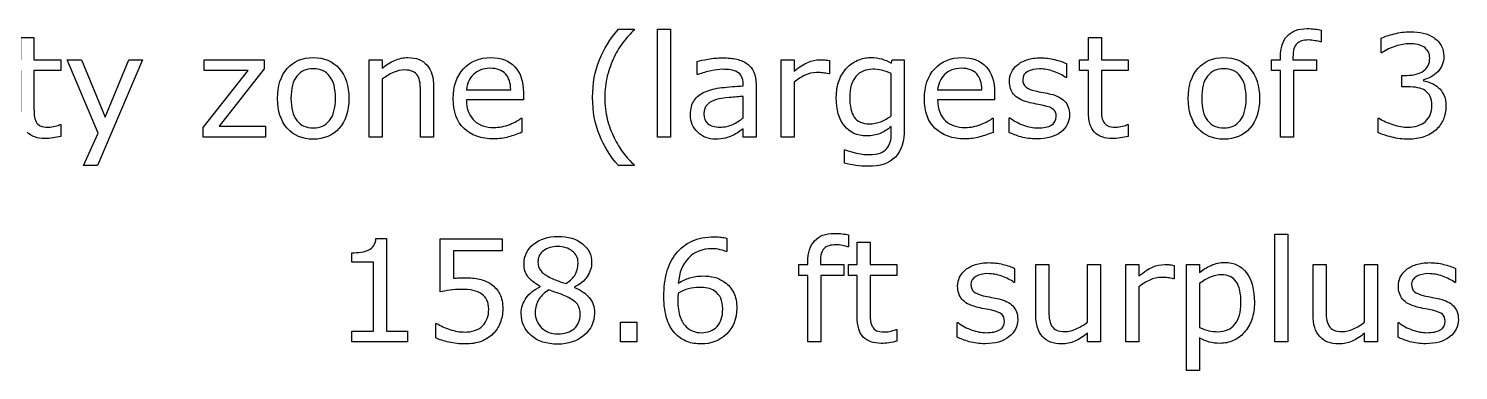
# Model space of a CAD drawing. Extents: x -13 to 750, y 12 to 2314.
# Drawn here: x 100.7 to 191.6, y 847.1 to 868.8 of the extents above; entities that cross this region are included whole.
import ezdxf

# ---------------------------------------------------------------- set-up
doc = ezdxf.new("R2010")
doc.units = 0
doc.layers.get('0').update_dxf_attribs({"linetype": 'CONTINUOUS'})

msp = doc.modelspace()

# ---------------------------------------------------------------- linework, layer by layer
at = {"color": 7}
for points in [[(138.20874, 868.728), (139.21509, 868.728), (139.21509, 868.684)], [(182.86161, 868.6838), (182.86157, 867.9281)], [(100.25317, 863.4937), (100.25317, 866.1041), (99.695068, 866.1041), (99.695068, 866.7984), (100.25317, 866.7984), (100.25317, 868.209), (101.07935, 868.209), (101.07935, 866.7984), (102.78442, 866.7984), (102.78442, 866.1041), (101.07935, 866.1041), (101.07935, 863.8672)], [(168.06519, 863.4936), (168.06519, 866.104), (167.50708, 866.104), (167.50708, 866.7983), (168.06519, 866.7983), (168.06519, 868.2089), (168.89136, 868.2089), (168.89136, 866.7983), (170.59644, 866.7983), (170.59644, 866.104), (168.89136, 866.104), (168.89136, 863.8671)], [(182.86157, 867.9281), (182.81767, 867.9281)], [(186.70237, 867.2382), (186.65847, 867.2382), (186.65847, 868.1567)], [(123.19259, 865.5548), (123.19259, 861.89), (122.36642, 861.89), (122.36642, 866.7987), (123.19259, 866.7987), (123.19259, 866.2538)], [(143.26685, 865.8539), (143.22295, 865.8539), (143.22295, 866.6932)], [(149.37528, 865.3754), (149.37528, 861.89), (148.54911, 861.89), (148.54911, 866.7987), (149.37528, 866.7987), (149.37528, 866.0736)], [(151.6121, 866.7457), (151.61206, 865.8978)], [(155.5451, 866.5876), (155.5978, 866.7985), (156.37124, 866.7985), (156.37134, 862.4481)], [(181.06425, 866.9657), (181.06425, 866.7987), (182.554, 866.7987), (182.554, 866.1044), (181.09062, 866.1044), (181.09062, 861.89), (180.26444, 861.89), (180.26444, 866.1044), (179.70634, 866.1044), (179.70634, 866.7987), (180.26444, 866.7987), (180.26444, 866.9613)], [(151.61206, 865.8978), (151.56816, 865.8978)], [(155.54517, 863.2391), (155.54517, 865.9154)], [(166.67207, 866.5479), (166.67207, 865.6646), (166.62817, 865.6646)], [(188.37669, 865.076), (187.98118, 865.076), (187.98118, 865.8055), (188.2888, 865.8055)], [(126.47091, 865.076), (126.47095, 861.8901)], [(128.55396, 864.8916), (131.36646, 864.8916)], [(146.13647, 865.1335), (146.13647, 865.2609)], [(146.9583, 865.2208), (146.95825, 861.89)], [(158.4895, 864.8915), (161.302, 864.8915)], [(189.35231, 865.5287), (189.35231, 865.4667)], [(190.29714, 865.0405), (190.29712, 865.0409)], [(126.47095, 861.8901), (125.64478, 861.8901), (125.64478, 864.685)], [(132.17065, 864.2588), (128.55396, 864.2588)], [(132.17061, 864.707), (132.17065, 864.2588)], [(146.13647, 863.0985), (146.13647, 864.4652)], [(162.1062, 864.2587), (158.4895, 864.2587)], [(162.10616, 864.7069), (162.1062, 864.2587)], [(132.03003, 863.0898), (132.07393, 863.0898), (132.07393, 862.1889)], [(146.13647, 863.0984), (146.13647, 863.0985)], [(161.96558, 863.0897), (162.00948, 863.0897), (162.00948, 862.1888)], [(163.02905, 862.1844), (163.02905, 863.1117), (163.07295, 863.1117)], [(166.86548, 863.3044), (166.86548, 863.305)], [(186.46948, 862.1669), (186.46948, 863.0853), (186.53538, 863.0853)], [(102.74051, 862.6763), (102.78441, 862.6763), (102.78442, 861.934)], [(146.95825, 861.89), (146.13647, 861.89), (146.13647, 862.4129)], [(155.5451, 862.1096), (155.5451, 862.5579)], [(170.55251, 862.6762), (170.59641, 862.6762), (170.59644, 861.9339)], [(152.56567, 860.242), (152.56567, 861.0857), (152.60957, 861.0857)], [(139.21509, 860.0796), (138.20874, 860.0796)], [(139.21509, 860.1235), (139.21509, 860.0796)], [(152.83599, 855.6838), (152.83594, 854.9283)], [(122.80371, 855.4555), (123.48486, 855.4555), (123.48486, 849.5581), (124.8208, 849.5581), (124.8208, 848.89)], [(126.88182, 852.0624), (126.88182, 855.433), (130.81932, 855.433), (130.81932, 854.6639), (127.72996, 854.6639), (127.72996, 852.9237)], [(145.09277, 855.4555), (145.09277, 854.6162), (145.04887, 854.6162)], [(152.83594, 854.9283), (152.79204, 854.9283)], [(153.37646, 850.4938), (153.37646, 853.1042), (152.81836, 853.1042), (152.81836, 853.7985), (153.37646, 853.7985), (153.37646, 855.2091), (154.20264, 855.2091), (154.20264, 853.7985), (155.90771, 853.7985), (155.90771, 853.1042), (154.20264, 853.1042), (154.20264, 850.8673)], [(124.8208, 848.89), (121.27881, 848.89), (121.27881, 849.558), (122.64111, 849.558), (122.64111, 853.9437), (121.27881, 853.9437), (121.27881, 854.5414)], [(151.03862, 853.9659), (151.03862, 853.7989), (152.52837, 853.7989), (152.52837, 853.1046), (151.06499, 853.1046), (151.06499, 848.89), (150.23882, 848.89), (150.23882, 853.1044), (149.68071, 853.1044), (149.68071, 853.7987), (150.23882, 853.7987), (150.23882, 853.9613)], [(163.38277, 853.5481), (163.38277, 852.6648), (163.33887, 852.6648)], [(164.72314, 850.6129), (164.72314, 853.7989), (165.54932, 853.7989), (165.54932, 851.004)], [(168.00151, 850.1338), (168.00151, 853.7988), (168.82769, 853.7988), (168.82764, 848.8902)], [(171.27983, 852.3756), (171.27983, 848.89), (170.45365, 848.89), (170.45365, 853.7987), (171.27983, 853.7987), (171.27983, 853.0736)], [(173.51664, 853.7457), (173.5166, 852.898)], [(175.12061, 849.1358), (175.12061, 847.0792), (174.29443, 847.0792), (174.29443, 853.7984), (175.12061, 853.7984), (175.12061, 853.2842)], [(182.33643, 850.6129), (182.33643, 853.7989), (183.1626, 853.7989), (183.1626, 851.004)], [(185.6148, 850.1338), (185.6148, 853.7988), (186.44097, 853.7988), (186.44092, 848.8902)], [(191.38032, 853.5481), (191.38032, 852.6648), (191.33642, 852.6648)], [(133.24512, 852.3837), (133.24512, 852.4097)], [(135.42041, 852.3746), (135.42041, 852.3486)], [(173.5166, 852.898), (173.4727, 852.898)], [(175.12061, 852.5904), (175.12061, 849.8087)], [(178.61426, 851.4034), (178.61426, 851.4039)], [(130.86326, 850.9692), (130.86328, 850.9686)], [(144.83827, 850.9775), (144.83789, 850.9776)], [(145.73002, 851.0133), (145.72998, 851.0126)], [(163.57617, 850.3046), (163.57617, 850.3052)], [(191.57372, 850.3046), (191.57373, 850.3052)], [(126.60059, 849.1361), (126.60059, 850.0633), (126.66209, 850.0633)], [(155.8638, 849.6764), (155.9077, 849.6764), (155.90771, 848.9341)], [(159.73975, 849.1846), (159.73975, 850.1119), (159.78365, 850.1119)], [(168.82764, 848.8902), (168.00146, 848.8902), (168.00146, 849.4351)], [(186.44092, 848.8902), (185.61475, 848.8902), (185.61475, 849.4351)], [(187.7373, 849.1846), (187.7373, 850.1119), (187.7812, 850.1119)]]:
    msp.add_lwpolyline(points, dxfattribs=at)
for points in [[(141.50903, 861.89), (140.68286, 861.89), (140.68286, 868.7279), (141.50903, 868.7279)], [(107.98315, 866.7988), (105.11792, 860.0796), (104.23462, 860.0796), (105.14868, 862.1274), (103.19312, 866.7988), (104.0896, 866.7988), (105.59692, 863.1601), (107.11743, 866.7988)], [(115.78784, 861.8901), (111.82397, 861.8901), (111.82397, 862.5009), (114.68481, 866.1088), (111.8855, 866.1088), (111.8855, 866.7988), (115.71313, 866.7988), (115.71313, 866.2099), (112.83911, 862.5888), (115.78784, 862.5888)], [(120.23511, 864.3422)], [(121.08765, 864.3422)], [(178.08911, 864.3421)], [(178.94165, 864.3421)], [(155.54517, 863.2392)], [(180.73682, 848.8902), (179.91064, 848.8902), (179.91064, 855.7281), (180.73682, 855.7281)], [(135.64453, 853.9086)], [(177.76172, 851.382)], [(135.78076, 850.6302)], [(136.68604, 850.7138)], [(139.38428, 848.89), (138.33398, 848.89), (138.33398, 850.1424), (139.38428, 850.1424)]]:
    msp.add_lwpolyline(points, close=True, dxfattribs=at)
for points in [[(137.00024, 866.7812), (137.287353, 867.484333), (137.690187, 868.133267), (138.20874, 868.728)], [(139.21509, 868.684), (138.977783, 868.470133), (138.750733, 868.2226), (138.53394, 867.9414)], [(180.6995, 868.3016), (180.98954, 868.615067), (181.408487, 868.7718), (181.95634, 868.7718)], [(181.95634, 868.7718), (182.140907, 868.7718), (182.306433, 868.763133), (182.45292, 868.7458)], [(182.45292, 868.7458), (182.602333, 868.728467), (182.738563, 868.7078), (182.86161, 868.6838)], [(186.65847, 868.1567), (186.866477, 868.259233), (187.14333, 868.353), (187.48903, 868.438)], [(187.48903, 868.438), (187.837663, 868.525867), (188.17458, 868.5698), (188.49978, 868.5698)], [(188.49978, 868.5698), (188.819113, 868.5698), (189.100363, 868.540467), (189.34353, 868.4818)], [(189.34353, 868.4818), (189.58669, 868.423133), (189.806417, 868.329367), (190.00271, 868.2005)], [(138.53394, 867.9414), (138.320067, 867.663067), (138.120847, 867.337867), (137.93628, 866.9658)], [(180.26444, 866.9613), (180.26444, 867.5443), (180.40946, 867.991067), (180.6995, 868.3016)], [(181.30155, 867.8138), (181.14335, 867.658533), (181.06425, 867.375833), (181.06425, 866.9657)], [(182.07499, 868.0511), (181.720497, 868.0511), (181.462683, 867.972), (181.30155, 867.8138)], [(182.46171, 868.0071), (182.315223, 868.036433), (182.186317, 868.0511), (182.07499, 868.0511)], [(182.81767, 867.9281), (182.72685, 867.954767), (182.608197, 867.9811), (182.46171, 868.0071)], [(187.59007, 867.6601), (187.27659, 867.5605), (186.98069, 867.419867), (186.70237, 867.2382)], [(188.47776, 867.8095), (188.19944, 867.8095), (187.903543, 867.7597), (187.59007, 867.6601)], [(188.96556, 867.7655), (188.822, 867.794833), (188.6594, 867.8095), (188.47776, 867.8095)], [(189.36985, 867.6073), (189.243877, 867.683433), (189.109113, 867.736167), (188.96556, 867.7655)], [(189.6511, 867.3129), (189.58372, 867.432967), (189.48997, 867.5311), (189.36985, 867.6073)], [(190.00271, 868.2005), (190.213643, 868.0599), (190.37331, 867.89), (190.48171, 867.6908)], [(190.48171, 867.6908), (190.59011, 867.4916), (190.64431, 867.2587), (190.64431, 866.9921)], [(117.16772, 866.2363), (117.57788, 866.7021), (118.130127, 866.935), (118.82446, 866.935)], [(118.82446, 866.935), (119.51294, 866.935), (120.062257, 866.7021), (120.47241, 866.2363)], [(123.19259, 866.2538), (123.450403, 866.467667), (123.717003, 866.634633), (123.99239, 866.7547)], [(123.99239, 866.7547), (124.267783, 866.874833), (124.5505, 866.9349), (124.84054, 866.9349)], [(124.84054, 866.9349), (125.370813, 866.9349), (125.77511, 866.775233), (126.05343, 866.4559)], [(128.36934, 866.2275), (128.808793, 866.699167), (129.385943, 866.935), (130.10079, 866.935)], [(130.10079, 866.935), (130.762897, 866.935), (131.272663, 866.741633), (131.63009, 866.3549)], [(136.56958, 864.4038), (136.56958, 865.2856), (136.713133, 866.078067), (137.00024, 866.7812)], [(137.93628, 866.9658), (137.7605, 866.605467), (137.616947, 866.2085), (137.50562, 865.7749)], [(143.22295, 866.6932), (143.384083, 866.7372), (143.616993, 866.785533), (143.92168, 866.8382)], [(143.92168, 866.8382), (144.226367, 866.890867), (144.52666, 866.9172), (144.82256, 866.9172)], [(144.82256, 866.9172), (145.16826, 866.9172), (145.468553, 866.887867), (145.72344, 866.8292)], [(145.72344, 866.8292), (145.981253, 866.773867), (146.20391, 866.677167), (146.39141, 866.5391)], [(149.37528, 866.0736), (149.703407, 866.337267), (149.991983, 866.5233), (150.24101, 866.6317)], [(150.24101, 866.6317), (150.492963, 866.743033), (150.74931, 866.7987), (151.01005, 866.7987)], [(151.01005, 866.7987), (151.153603, 866.7987), (151.257607, 866.794367), (151.32206, 866.7857)], [(151.32206, 866.7857), (151.386527, 866.779033), (151.483207, 866.7657), (151.6121, 866.7457)], [(152.71502, 866.2756), (152.905447, 866.483667), (153.13689, 866.6448), (153.40935, 866.759)], [(153.40935, 866.759), (153.681817, 866.8762), (153.952813, 866.9348), (154.22234, 866.9348)], [(154.22234, 866.9348), (154.50652, 866.9348), (154.743827, 866.905467), (154.93426, 866.8468)], [(154.93426, 866.8468), (155.12762, 866.7908), (155.331233, 866.7044), (155.5451, 866.5876)], [(158.30489, 866.2274), (158.744343, 866.699067), (159.321493, 866.9349), (160.03634, 866.9349)], [(160.03634, 866.9349), (160.698447, 866.9349), (161.20821, 866.741533), (161.56563, 866.3548)], [(163.55635, 866.4688), (163.72041, 866.606467), (163.928417, 866.714867), (164.18037, 866.794)], [(164.18037, 866.794), (164.43525, 866.876), (164.71943, 866.917), (165.03291, 866.917)], [(165.03291, 866.917), (165.325877, 866.917), (165.621773, 866.8804), (165.9206, 866.8072)], [(165.9206, 866.8072), (166.22236, 866.736867), (166.47285, 866.650433), (166.67207, 866.5479)], [(175.02173, 866.2362), (175.431883, 866.702), (175.98413, 866.9349), (176.67847, 866.9349)], [(176.67847, 866.9349), (177.366943, 866.9349), (177.91626, 866.702), (178.32642, 866.2362)], [(189.35227, 866.0824), (189.618877, 866.269867), (189.75218, 866.542333), (189.75218, 866.8998)], [(189.75218, 866.8998), (189.75218, 867.058), (189.718487, 867.1957), (189.6511, 867.3129)], [(190.64431, 866.9921), (190.64431, 866.628767), (190.515403, 866.310867), (190.25759, 866.0384)], [(116.55688, 864.3422), (116.55688, 865.142067), (116.760493, 865.773433), (117.16772, 866.2363)], [(117.77856, 865.7573), (117.532467, 865.4497), (117.40942, 864.978), (117.40942, 864.3422)], [(118.82446, 866.2231), (118.37622, 866.2231), (118.027587, 866.067833), (117.77856, 865.7573)], [(119.86157, 865.7573), (119.61255, 866.067833), (119.266847, 866.2231), (118.82446, 866.2231)], [(120.23511, 864.3422), (120.23511, 864.978), (120.110597, 865.4497), (119.86157, 865.7573)], [(120.47241, 866.2363), (120.88257, 865.773433), (121.08765, 865.142067), (121.08765, 864.3422)], [(123.90011, 865.9811), (123.654017, 865.869767), (123.418177, 865.727667), (123.19259, 865.5548)], [(124.60763, 866.1481), (124.382043, 866.1481), (124.146203, 866.092433), (123.90011, 865.9811)], [(125.14376, 866.0561), (125.006067, 866.117433), (124.827357, 866.1481), (124.60763, 866.1481)], [(125.46017, 865.7837), (125.386923, 865.9067), (125.281453, 865.9975), (125.14376, 866.0561)], [(125.60518, 865.3178), (125.57878, 865.517067), (125.530443, 865.672367), (125.46017, 865.7837)], [(126.05343, 866.4559), (126.33175, 866.136567), (126.47091, 865.6766), (126.47091, 865.076)], [(127.71456, 864.3159), (127.71456, 865.118633), (127.93282, 865.755833), (128.36934, 866.2275)], [(128.9978, 865.8628), (128.73706, 865.602), (128.589113, 865.278267), (128.55396, 864.8916)], [(130.05688, 866.2539), (129.6145, 866.2539), (129.261473, 866.123533), (128.9978, 865.8628)], [(131.03687, 865.8979), (130.822997, 866.135233), (130.496333, 866.2539), (130.05688, 866.2539)], [(131.36646, 864.8916), (131.363793, 865.3252), (131.25393, 865.660633), (131.03687, 865.8979)], [(131.63009, 866.3549), (131.990437, 865.968233), (132.17061, 865.418933), (132.17061, 864.707)], [(137.50562, 865.7749), (137.39722, 865.3413), (137.34302, 864.884267), (137.34302, 864.4038)], [(144.09302, 866.1), (143.82642, 866.044667), (143.55103, 865.962633), (143.26685, 865.8539)], [(144.81812, 866.188), (144.60132, 866.188), (144.35962, 866.158667), (144.09302, 866.1)], [(145.33228, 866.153), (145.168213, 866.176333), (144.996827, 866.188), (144.81812, 866.188)], [(145.75415, 866.0168), (145.636963, 866.084133), (145.49634, 866.129533), (145.33228, 866.153)], [(146.0354, 865.7267), (145.970933, 865.849767), (145.877183, 865.946467), (145.75415, 866.0168)], [(146.13647, 865.2609), (146.13647, 865.448433), (146.10278, 865.6037), (146.0354, 865.7267)], [(146.39141, 866.5391), (146.575977, 866.404367), (146.7166, 866.230067), (146.81328, 866.0162)], [(146.81328, 866.0162), (146.90996, 865.802333), (146.9583, 865.5372), (146.9583, 865.2208)], [(150.06083, 865.8104), (149.823523, 865.699067), (149.595007, 865.554067), (149.37528, 865.3754)], [(150.79911, 865.9818), (150.54423, 865.9818), (150.298137, 865.924667), (150.06083, 865.8104)], [(151.2078, 865.9598), (151.093547, 865.974467), (150.957317, 865.9818), (150.79911, 865.9818)], [(151.56816, 865.8978), (151.445107, 865.927133), (151.324987, 865.9478), (151.2078, 865.9598)], [(152.22722, 865.4802), (152.34734, 865.787867), (152.50994, 866.053), (152.71502, 866.2756)], [(153.29517, 865.7353), (153.034423, 865.430633), (152.90405, 864.988267), (152.90405, 864.4082)], [(154.36743, 866.1923), (153.91333, 866.1923), (153.55591, 866.039967), (153.29517, 865.7353)], [(154.92993, 866.1263), (154.74243, 866.1703), (154.55493, 866.1923), (154.36743, 866.1923)], [(155.54517, 865.9154), (155.325443, 866.015), (155.120363, 866.0853), (154.92993, 866.1263)], [(157.65011, 864.3158), (157.65011, 865.118533), (157.86837, 865.755733), (158.30489, 866.2274)], [(158.93335, 865.8627), (158.67261, 865.6019), (158.52466, 865.278167), (158.4895, 864.8915)], [(159.99243, 866.2538), (159.55005, 866.2538), (159.197023, 866.123433), (158.93335, 865.8627)], [(160.97241, 865.8978), (160.758543, 866.135133), (160.431883, 866.2538), (159.99243, 866.2538)], [(161.302, 864.8915), (161.299333, 865.3251), (161.18947, 865.660533), (160.97241, 865.8978)], [(161.56563, 866.3548), (161.925983, 865.968133), (162.10616, 865.418833), (162.10616, 864.7069)], [(163.05098, 865.4185), (163.05098, 865.620633), (163.091993, 865.811067), (163.17402, 865.9898)], [(163.17402, 865.9898), (163.25898, 866.168533), (163.386423, 866.3282), (163.55635, 866.4688)], [(164.20679, 866.0425), (163.998783, 865.928233), (163.89478, 865.756867), (163.89478, 865.5284)], [(164.97144, 866.2183), (164.66968, 866.2183), (164.414797, 866.1597), (164.20679, 866.0425)], [(165.85913, 866.0557), (165.55737, 866.1641), (165.261473, 866.2183), (164.97144, 866.2183)], [(166.62817, 865.6646), (166.417237, 865.819867), (166.16089, 865.950233), (165.85913, 866.0557)], [(174.41089, 864.3421), (174.41089, 865.141967), (174.614503, 865.773333), (175.02173, 866.2362)], [(175.63257, 865.7572), (175.386477, 865.4496), (175.26343, 864.9779), (175.26343, 864.3421)], [(176.67847, 866.223), (176.230223, 866.223), (175.88159, 866.067733), (175.63257, 865.7572)], [(177.71558, 865.7572), (177.466553, 866.067733), (177.12085, 866.223), (176.67847, 866.223)], [(178.08911, 864.3421), (178.08911, 864.9779), (177.9646, 865.4496), (177.71558, 865.7572)], [(178.32642, 866.2362), (178.736573, 865.773333), (178.94165, 865.141967), (178.94165, 864.3421)], [(188.2888, 865.8055), (188.734113, 865.8055), (189.088603, 865.8978), (189.35227, 866.0824)], [(190.25759, 866.0384), (190.002703, 865.768867), (189.700943, 865.598967), (189.35231, 865.5287)], [(125.64478, 864.685), (125.64478, 864.9106), (125.63158, 865.121533), (125.60518, 865.3178)], [(143.02515, 864.215), (143.186283, 864.446467), (143.414797, 864.6281), (143.71069, 864.7599)], [(143.71069, 864.7599), (144.009523, 864.891767), (144.36841, 864.981133), (144.78735, 865.028)], [(144.78735, 865.028), (145.206297, 865.074667), (145.656003, 865.109833), (146.13647, 865.1335)], [(152.05144, 864.3904), (152.05144, 864.812267), (152.110033, 865.175533), (152.22722, 865.4802)], [(163.31904, 864.6011), (163.140333, 864.823767), (163.05098, 865.096233), (163.05098, 865.4185)], [(163.89478, 865.5284), (163.89478, 865.3262), (163.957767, 865.173833), (164.08374, 865.0713)], [(164.08374, 865.0713), (164.206787, 864.968767), (164.406007, 864.8853), (164.6814, 864.8209)], [(164.6814, 864.8209), (164.83374, 864.785567), (165.00366, 864.7504), (165.19116, 864.7154)], [(188.98313, 865.023), (188.79563, 865.058333), (188.593483, 865.076), (188.37669, 865.076)], [(189.46214, 864.8384), (189.3303, 864.929267), (189.17063, 864.9908), (188.98313, 865.023)], [(189.35231, 865.4667), (189.492937, 865.443367), (189.65407, 865.393567), (189.83571, 865.3173)], [(189.76976, 864.4737), (189.696513, 864.628967), (189.593973, 864.750533), (189.46214, 864.8384)], [(189.83571, 865.3173), (190.01735, 865.2441), (190.17116, 865.151833), (190.29714, 865.0405)], [(190.29712, 865.0409), (190.437747, 864.9149), (190.55347, 864.7567), (190.64429, 864.5663)], [(101.07935, 863.8672), (101.07935, 863.6094), (101.085217, 863.407267), (101.09695, 863.2608)], [(117.16772, 862.4482), (116.760493, 862.911067), (116.55688, 863.5424), (116.55688, 864.3422)], [(117.40942, 864.3422), (117.40942, 863.727), (117.533933, 863.259733), (117.78296, 862.9404)], [(119.85718, 862.936), (120.109133, 863.2524), (120.23511, 863.721133), (120.23511, 864.3422)], [(121.08765, 864.3422), (121.08765, 863.5424), (120.88257, 862.911067), (120.47241, 862.4482)], [(128.40011, 862.435), (127.943077, 862.8774), (127.71456, 863.504367), (127.71456, 864.3159)], [(128.55396, 864.2588), (128.55396, 863.957), (128.59937, 863.6933), (128.69019, 863.4677)], [(137.00024, 862.0263), (136.713133, 862.729433), (136.56958, 863.521933), (136.56958, 864.4038)], [(137.34302, 864.4038), (137.34302, 863.9028), (137.395753, 863.4443), (137.50122, 863.0283)], [(142.78784, 863.3141), (142.78784, 863.686167), (142.866943, 863.986467), (143.02515, 864.215)], [(143.86011, 863.9553), (143.713623, 863.8147), (143.64038, 863.6199), (143.64038, 863.3709)], [(144.43579, 864.2717), (144.198483, 864.204367), (144.00659, 864.0989), (143.86011, 863.9553)], [(145.24438, 864.3992), (144.90454, 864.369867), (144.63501, 864.327367), (144.43579, 864.2717)], [(146.13647, 864.4652), (145.884517, 864.450533), (145.587153, 864.428533), (145.24438, 864.3992)], [(152.5656, 862.5974), (152.222827, 863.0222), (152.05144, 863.619867), (152.05144, 864.3904)], [(152.90405, 864.4082), (152.90405, 863.8574), (153.00073, 863.4399), (153.19409, 863.1557)], [(158.33565, 862.4349), (157.878623, 862.8773), (157.65011, 863.504267), (157.65011, 864.3158)], [(158.4895, 864.2587), (158.4895, 863.9569), (158.53491, 863.6932), (158.62573, 863.4676)], [(164.2375, 864.1001), (163.806833, 864.214367), (163.50068, 864.381367), (163.31904, 864.6011)], [(164.75166, 863.9859), (164.56416, 864.021233), (164.392773, 864.0593), (164.2375, 864.1001)], [(165.21308, 863.8939), (165.095893, 863.920567), (164.942087, 863.951233), (164.75166, 863.9859)], [(165.19116, 864.7154), (165.381593, 864.680067), (165.539797, 864.647733), (165.66577, 864.6184)], [(165.85469, 863.639), (165.743357, 863.7386), (165.529487, 863.823567), (165.21308, 863.8939)], [(165.66577, 864.6184), (166.049563, 864.530533), (166.345463, 864.379667), (166.55347, 864.1658)], [(166.55347, 864.1658), (166.761477, 863.949), (166.86548, 863.661867), (166.86548, 863.3044)], [(168.89136, 863.8671), (168.89136, 863.6093), (168.897227, 863.407167), (168.90896, 863.2607)], [(175.02173, 862.4481), (174.614503, 862.910967), (174.41089, 863.5423), (174.41089, 864.3421)], [(175.26343, 864.3421), (175.26343, 863.7269), (175.38794, 863.259633), (175.63696, 862.9403)], [(177.71118, 862.9359), (177.963133, 863.2523), (178.08911, 863.721033), (178.08911, 864.3421)], [(178.94165, 864.3421), (178.94165, 863.5423), (178.736573, 862.910967), (178.32642, 862.4481)], [(189.88401, 863.8936), (189.88401, 864.128), (189.845927, 864.321367), (189.76976, 864.4737)], [(189.78294, 863.3047), (189.85032, 863.459967), (189.88401, 863.656267), (189.88401, 863.8936)], [(190.64429, 864.5663), (190.73511, 864.375833), (190.78052, 864.129733), (190.78052, 863.828)], [(101.09695, 863.2608), (101.108683, 863.117267), (101.1497, 862.9825), (101.22, 862.8565)], [(117.78296, 862.9404), (118.03198, 862.624), (118.379147, 862.4658), (118.82446, 862.4658)], [(118.82446, 862.4658), (119.263913, 862.4658), (119.608153, 862.622533), (119.85718, 862.936)], [(128.69019, 863.4677), (128.78101, 863.2451), (128.90552, 863.062), (129.06372, 862.9184)], [(131.30493, 862.6943), (131.644777, 862.829033), (131.886477, 862.960867), (132.03003, 863.0898)], [(137.50122, 863.0283), (137.60962, 862.6123), (137.75464, 862.2168), (137.93628, 861.8418)], [(143.24927, 862.1935), (142.94165, 862.4865), (142.78784, 862.860033), (142.78784, 863.3141)], [(143.64038, 863.3709), (143.64038, 863.089633), (143.72534, 862.8772), (143.89526, 862.7336)], [(145.46851, 862.6897), (145.708743, 862.803967), (145.931397, 862.9402), (146.13647, 863.0984)], [(153.19409, 863.1557), (153.38745, 862.871567), (153.70825, 862.7295), (154.15649, 862.7295)], [(154.8772, 862.8657), (155.12036, 862.959433), (155.343017, 863.083933), (155.54517, 863.2392)], [(158.62573, 863.4676), (158.71655, 863.245), (158.841063, 863.0619), (158.99927, 862.9183)], [(161.24048, 862.6942), (161.58032, 862.828933), (161.82202, 862.960767), (161.96558, 863.0897)], [(163.07295, 863.1117), (163.33369, 862.915367), (163.62373, 862.758633), (163.94307, 862.6415)], [(165.71406, 862.6459), (165.91914, 862.763033), (166.02168, 862.9476), (166.02168, 863.1996)], [(166.02168, 863.1996), (166.02168, 863.392933), (165.966017, 863.5394), (165.85469, 863.639)], [(166.86548, 863.305), (166.86548, 862.8568), (166.679443, 862.489133), (166.30737, 862.202)], [(168.4563, 862.1972), (168.19556, 862.466733), (168.06519, 862.898867), (168.06519, 863.4936)], [(168.90896, 863.2607), (168.920693, 863.117167), (168.961707, 862.9824), (169.032, 862.8564)], [(175.63696, 862.9403), (175.885987, 862.6239), (176.233157, 862.4657), (176.67847, 862.4657)], [(176.67847, 862.4657), (177.117923, 862.4657), (177.46216, 862.622433), (177.71118, 862.9359)], [(186.53538, 863.0853), (186.784407, 862.921233), (187.077377, 862.785), (187.41429, 862.6766)], [(189.48411, 862.8785), (189.618877, 863.007367), (189.718487, 863.149433), (189.78294, 863.3047)], [(190.61792, 863.0062), (190.50952, 862.7572), (190.357177, 862.5404), (190.16089, 862.3558)], [(190.78052, 863.828), (190.78052, 863.529133), (190.72632, 863.2552), (190.61792, 863.0062)], [(101.78687, 861.793), (101.28589, 861.793), (100.90503, 861.927767), (100.64429, 862.1973)], [(101.22, 862.8565), (101.284467, 862.7393), (101.372357, 862.652867), (101.48367, 862.5972)], [(101.48367, 862.5972), (101.59793, 862.544533), (101.770783, 862.5182), (102.00223, 862.5182)], [(102.00223, 862.5182), (102.136997, 862.5182), (102.27762, 862.5372), (102.4241, 862.5752)], [(102.4241, 862.5752), (102.570587, 862.616533), (102.676057, 862.650233), (102.74051, 862.6763)], [(118.82446, 861.7539), (118.130127, 861.7539), (117.57788, 861.985333), (117.16772, 862.4482)], [(120.47241, 862.4482), (120.062257, 861.985333), (119.51294, 861.7539), (118.82446, 861.7539)], [(130.30733, 861.7758), (129.492877, 861.7758), (128.857137, 861.995533), (128.40011, 862.435)], [(129.06372, 862.9184), (129.216067, 862.7778), (129.396243, 862.672333), (129.60425, 862.602)], [(129.60425, 862.602), (129.815183, 862.531667), (130.046627, 862.4965), (130.29858, 862.4965)], [(130.29858, 862.4965), (130.632567, 862.4965), (130.968017, 862.562433), (131.30493, 862.6943)], [(132.07393, 862.1889), (131.79561, 862.0717), (131.511433, 861.973567), (131.2214, 861.8945)], [(138.20874, 860.0796), (137.690187, 860.674267), (137.287353, 861.323167), (137.00024, 862.0263)], [(144.37427, 861.7541), (143.931883, 861.7541), (143.556883, 861.900567), (143.24927, 862.1935)], [(143.89526, 862.7336), (144.065187, 862.593), (144.324467, 862.5227), (144.6731, 862.5227)], [(144.6731, 862.5227), (144.963133, 862.5227), (145.22827, 862.578367), (145.46851, 862.6897)], [(145.83765, 862.202), (145.714603, 862.114133), (145.594483, 862.043833), (145.47729, 861.9911)], [(146.13647, 862.4129), (146.06323, 862.3629), (145.963623, 862.2926), (145.83765, 862.202)], [(153.96306, 861.9646), (153.377127, 861.9646), (152.911307, 862.175533), (152.5656, 862.5974)], [(154.82879, 862.1096), (154.603203, 862.012933), (154.314627, 861.9646), (153.96306, 861.9646)], [(154.15649, 862.7295), (154.39673, 862.7295), (154.636967, 862.7749), (154.8772, 862.8657)], [(155.5451, 862.5579), (155.296073, 862.358633), (155.057303, 862.2092), (154.82879, 862.1096)], [(155.4792, 861.5691), (155.523133, 861.730233), (155.5451, 861.9104), (155.5451, 862.1096)], [(156.37134, 862.4481), (156.37134, 861.6161), (156.182373, 861.005267), (155.80444, 860.6156)], [(160.24288, 861.7757), (159.428427, 861.7757), (158.792683, 861.995433), (158.33565, 862.4349)], [(158.99927, 862.9183), (159.15161, 862.7777), (159.331783, 862.672233), (159.53979, 862.6019)], [(159.53979, 862.6019), (159.75073, 862.531567), (159.982177, 862.4964), (160.23413, 862.4964)], [(160.23413, 862.4964), (160.568117, 862.4964), (160.903567, 862.562333), (161.24048, 862.6942)], [(162.00948, 862.1888), (161.73116, 862.0716), (161.44698, 861.973467), (161.15694, 861.8944)], [(163.78931, 861.8988), (163.48755, 861.986667), (163.23413, 862.081867), (163.02905, 862.1844)], [(163.94307, 862.6415), (164.262403, 862.527233), (164.568553, 862.4701), (164.86152, 862.4701)], [(166.30737, 862.202), (165.93823, 861.914867), (165.43286, 861.7713), (164.79126, 861.7713)], [(164.86152, 862.4701), (165.2248, 862.4701), (165.50898, 862.5287), (165.71406, 862.6459)], [(169.59888, 861.7929), (169.0979, 861.7929), (168.71704, 861.927667), (168.4563, 862.1972)], [(169.032, 862.8564), (169.096467, 862.7392), (169.184357, 862.652767), (169.29567, 862.5971)], [(169.29567, 862.5971), (169.40993, 862.544433), (169.582783, 862.5181), (169.81423, 862.5181)], [(169.81423, 862.5181), (169.948997, 862.5181), (170.08962, 862.5371), (170.2361, 862.5751)], [(170.2361, 862.5751), (170.382587, 862.616433), (170.488057, 862.650133), (170.55251, 862.6762)], [(176.67847, 861.7538), (175.98413, 861.7538), (175.431883, 861.985233), (175.02173, 862.4481)], [(178.32642, 862.4481), (177.91626, 861.985233), (177.366943, 861.7538), (176.67847, 861.7538)], [(187.33521, 861.8856), (186.983643, 861.970533), (186.695067, 862.0643), (186.46948, 862.1669)], [(187.41429, 862.6766), (187.751203, 862.5682), (188.076397, 862.514), (188.38987, 862.514)], [(188.38987, 862.514), (188.574443, 862.514), (188.770733, 862.544667), (188.97874, 862.606)], [(188.97874, 862.606), (189.186747, 862.667333), (189.355203, 862.758167), (189.48411, 862.8785)], [(190.16089, 862.3558), (189.941163, 862.150733), (189.681887, 861.9984), (189.38306, 861.8988)], [(102.27466, 861.833), (102.09302, 861.806333), (101.930423, 861.793), (101.78687, 861.793)], [(102.78442, 861.934), (102.629147, 861.893333), (102.459227, 861.859667), (102.27466, 861.833)], [(131.2214, 861.8945), (130.93136, 861.815367), (130.62667, 861.7758), (130.30733, 861.7758)], [(137.93628, 861.8418), (138.11206, 861.4814), (138.312743, 861.1562), (138.53833, 860.8662)], [(145.00269, 861.8241), (144.823977, 861.777433), (144.614503, 861.7541), (144.37427, 861.7541)], [(145.47729, 861.9911), (145.339597, 861.9237), (145.181397, 861.868033), (145.00269, 861.8241)], [(154.82881, 860.8748), (155.013377, 860.942133), (155.15693, 861.035867), (155.25947, 861.156)], [(155.25947, 861.156), (155.36201, 861.270267), (155.435253, 861.407967), (155.4792, 861.5691)], [(161.15694, 861.8944), (160.8669, 861.815267), (160.562213, 861.7757), (160.24288, 861.7757)], [(164.79126, 861.7713), (164.42798, 861.7713), (164.093997, 861.8138), (163.78931, 861.8988)], [(170.08667, 861.8329), (169.90503, 861.806233), (169.742433, 861.7929), (169.59888, 861.7929)], [(170.59644, 861.9339), (170.441167, 861.893233), (170.271243, 861.859567), (170.08667, 861.8329)], [(188.40747, 861.7538), (188.04419, 861.7538), (187.68677, 861.797733), (187.33521, 861.8856)], [(189.38306, 861.8988), (189.08716, 861.802133), (188.761963, 861.7538), (188.40747, 861.7538)], [(138.53833, 860.8662), (138.763917, 860.5732), (138.989503, 860.325633), (139.21509, 860.1235)], [(153.29517, 860.0881), (153.049077, 860.123433), (152.80591, 860.174733), (152.56567, 860.242)], [(152.60957, 861.0857), (152.744337, 861.033033), (152.958203, 860.968567), (153.25117, 860.8923)], [(153.25117, 860.8923), (153.544137, 860.813233), (153.837107, 860.7737), (154.13008, 860.7737)], [(155.80444, 860.6156), (155.426513, 860.225933), (154.84497, 860.0311), (154.05981, 860.0311)], [(154.13008, 860.7737), (154.411327, 860.7737), (154.644237, 860.8074), (154.82881, 860.8748)], [(154.05981, 860.0311), (153.79907, 860.0311), (153.54419, 860.0501), (153.29517, 860.0881)], [(150.67388, 855.3016), (150.96392, 855.615067), (151.382863, 855.7718), (151.93071, 855.7718)], [(151.93071, 855.7718), (152.115283, 855.7718), (152.280813, 855.763133), (152.4273, 855.7458)], [(152.4273, 855.7458), (152.576713, 855.728467), (152.712943, 855.7078), (152.83599, 855.6838)], [(122.35107, 854.7216), (122.485837, 854.794867), (122.591307, 854.887167), (122.66748, 854.9985)], [(122.66748, 854.9985), (122.74658, 855.112767), (122.79199, 855.2651), (122.80371, 855.4555)], [(132.2124, 853.8599), (132.2124, 854.3521), (132.41455, 854.762267), (132.81885, 855.0904)], [(132.81885, 855.0904), (133.223143, 855.418533), (133.737303, 855.5826), (134.36133, 855.5826)], [(134.35693, 854.9369), (133.98779, 854.9369), (133.68457, 854.849), (133.44727, 854.6732)], [(135.27979, 854.6556), (135.03955, 854.843133), (134.73193, 854.9369), (134.35693, 854.9369)], [(134.36133, 855.5826), (135.01465, 855.5826), (135.536133, 855.425867), (135.92578, 855.1124)], [(135.92578, 855.1124), (136.315427, 854.798867), (136.51025, 854.4004), (136.51025, 853.917)], [(141.88037, 854.5018), (142.138183, 854.832867), (142.470703, 855.0907), (142.87793, 855.2753)], [(144.16996, 854.8012), (143.54008, 854.8012), (143.03764, 854.603467), (142.66264, 854.208)], [(142.87793, 855.2753), (143.285157, 855.462767), (143.759767, 855.5565), (144.30176, 855.5565)], [(144.67533, 854.7392), (144.51127, 854.780533), (144.342813, 854.8012), (144.16996, 854.8012)], [(144.30176, 855.5565), (144.474613, 855.5565), (144.619633, 855.549167), (144.73682, 855.5345)], [(144.73682, 855.5345), (144.854007, 855.519833), (144.972657, 855.4935), (145.09277, 855.4555)], [(150.23882, 853.9613), (150.23882, 854.5443), (150.38384, 854.991067), (150.67388, 855.3016)], [(151.27593, 854.814), (151.117723, 854.658733), (151.03862, 854.376033), (151.03862, 853.9659)], [(152.04937, 855.0513), (151.694877, 855.0513), (151.437063, 854.9722), (151.27593, 854.814)], [(152.43609, 855.0073), (152.289603, 855.036633), (152.160697, 855.0513), (152.04937, 855.0513)], [(152.79204, 854.9283), (152.70122, 854.954967), (152.58257, 854.9813), (152.43609, 855.0073)], [(121.27881, 854.5414), (121.463377, 854.5414), (121.66113, 854.556067), (121.87207, 854.5854)], [(121.87207, 854.5854), (122.08301, 854.6174), (122.242677, 854.6628), (122.35107, 854.7216)], [(132.46289, 853.025), (132.295897, 853.2476), (132.2124, 853.5259), (132.2124, 853.8599)], [(133.44727, 854.6732), (133.21289, 854.4974), (133.0957, 854.2601), (133.0957, 853.9613)], [(133.0957, 853.9613), (133.0957, 853.750367), (133.154293, 853.567267), (133.27148, 853.412)], [(135.64453, 853.9086), (135.64453, 854.222067), (135.52295, 854.471067), (135.27979, 854.6556)], [(135.47754, 853.1879), (135.588867, 853.3959), (135.64453, 853.636133), (135.64453, 853.9086)], [(136.51025, 853.917), (136.51025, 853.621133), (136.417967, 853.329633), (136.2334, 853.0425)], [(141.28271, 853.3065), (141.40869, 853.754767), (141.60791, 854.1532), (141.88037, 854.5018)], [(142.66264, 854.208), (142.28764, 853.8154), (142.069377, 853.283667), (142.00785, 852.6128)], [(145.04887, 854.6162), (144.966837, 854.6602), (144.842323, 854.7012), (144.67533, 854.7392)], [(160.89107, 853.7942), (161.145957, 853.8762), (161.430137, 853.9172), (161.74361, 853.9172)], [(161.74361, 853.9172), (162.036583, 853.9172), (162.332483, 853.8806), (162.63131, 853.8074)], [(175.85889, 853.7457), (176.134277, 853.871633), (176.427243, 853.9346), (176.73779, 853.9346)], [(176.73779, 853.9346), (177.32959, 853.9346), (177.789553, 853.7105), (178.11768, 853.2623)], [(188.88862, 853.7942), (189.143507, 853.8762), (189.427687, 853.9172), (189.74116, 853.9172)], [(189.74116, 853.9172), (190.034127, 853.9172), (190.330027, 853.8806), (190.62886, 853.8074)], [(127.72996, 852.9237), (127.85594, 852.9357), (127.984847, 852.944367), (128.11668, 852.9497)], [(128.11668, 852.9497), (128.248513, 852.956367), (128.36277, 852.9597), (128.45945, 852.9597)], [(128.45945, 852.9597), (128.813943, 852.9597), (129.12449, 852.929033), (129.39109, 852.8677)], [(133.24512, 852.4097), (132.893553, 852.597233), (132.63281, 852.802333), (132.46289, 853.025)], [(133.27148, 853.412), (133.3916, 853.259667), (133.571777, 853.123433), (133.81201, 853.0033)], [(133.81201, 853.0033), (133.92041, 852.950633), (134.075683, 852.881767), (134.27783, 852.7967)], [(134.87549, 852.5858), (135.16553, 852.779133), (135.366213, 852.979833), (135.47754, 853.1879)], [(136.2334, 853.0425), (136.048827, 852.758367), (135.77783, 852.535733), (135.42041, 852.3746)], [(141.09814, 851.764), (141.09814, 852.344067), (141.159663, 852.858233), (141.28271, 853.3065)], [(142.00785, 852.6128), (142.253943, 852.7622), (142.495643, 852.874967), (142.73295, 852.9511)], [(142.73295, 852.9511), (142.973183, 853.030233), (143.25004, 853.0698), (143.56352, 853.0698)], [(143.56352, 853.0698), (143.84184, 853.0698), (144.086467, 853.043467), (144.2974, 852.9908)], [(144.2974, 852.9908), (144.511267, 852.9408), (144.72953, 852.838267), (144.95219, 852.6832)], [(159.76168, 852.4187), (159.76168, 852.620833), (159.802697, 852.811267), (159.88473, 852.99)], [(159.88473, 852.99), (159.96969, 853.168733), (160.09713, 853.3284), (160.26705, 853.469)], [(160.26705, 853.469), (160.43111, 853.606667), (160.639117, 853.715067), (160.89107, 853.7942)], [(160.91748, 853.0427), (160.709473, 852.928433), (160.60547, 852.757067), (160.60547, 852.5286)], [(161.68213, 853.2185), (161.38037, 853.2185), (161.125487, 853.1599), (160.91748, 853.0427)], [(162.56982, 853.0559), (162.268067, 853.1643), (161.97217, 853.2185), (161.68213, 853.2185)], [(163.33887, 852.6648), (163.12793, 852.820067), (162.87158, 852.950433), (162.56982, 853.0559)], [(162.63131, 853.8074), (162.933063, 853.737067), (163.18355, 853.650633), (163.38277, 853.5481)], [(171.27983, 853.0736), (171.60795, 853.337267), (171.896523, 853.5233), (172.14555, 853.6317)], [(172.70365, 852.982), (172.44877, 852.982), (172.202677, 852.924867), (171.96537, 852.8106)], [(172.14555, 853.6317), (172.397503, 853.743033), (172.65385, 853.7987), (172.91459, 853.7987)], [(173.11234, 852.96), (172.998087, 852.974667), (172.861857, 852.982), (172.70365, 852.982)], [(172.91459, 853.7987), (173.058143, 853.7987), (173.162147, 853.794367), (173.2266, 853.7857)], [(173.4727, 852.898), (173.349653, 852.927333), (173.229533, 852.948), (173.11234, 852.96)], [(173.2266, 853.7857), (173.291067, 853.779033), (173.387747, 853.7657), (173.51664, 853.7457)], [(175.12061, 853.2842), (175.340337, 853.4688), (175.58643, 853.622633), (175.85889, 853.7457)], [(175.81055, 852.9947), (175.570317, 852.892167), (175.340337, 852.7574), (175.12061, 852.5904)], [(176.52686, 853.1485), (176.289553, 853.1485), (176.050783, 853.097233), (175.81055, 852.9947)], [(177.4585, 852.709), (177.256347, 853.002), (176.9458, 853.1485), (176.52686, 853.1485)], [(178.11768, 853.2623), (178.448733, 852.816967), (178.61426, 852.197333), (178.61426, 851.4034)], [(187.75923, 852.4187), (187.75923, 852.620833), (187.800243, 852.811267), (187.88227, 852.99)], [(187.88227, 852.99), (187.967237, 853.168733), (188.09468, 853.3284), (188.2646, 853.469)], [(188.2646, 853.469), (188.42866, 853.606667), (188.636667, 853.715067), (188.88862, 853.7942)], [(188.91503, 853.0427), (188.707023, 852.928433), (188.60302, 852.757067), (188.60302, 852.5286)], [(189.67968, 853.2185), (189.37792, 853.2185), (189.123037, 853.1599), (188.91503, 853.0427)], [(190.56737, 853.0559), (190.265617, 853.1643), (189.96972, 853.2185), (189.67968, 853.2185)], [(191.33642, 852.6648), (191.12548, 852.820067), (190.86913, 852.950433), (190.56737, 853.0559)], [(190.62886, 853.8074), (190.930613, 853.737067), (191.1811, 853.650633), (191.38032, 853.5481)], [(127.49705, 852.1678), (127.259743, 852.132467), (127.054667, 852.097333), (126.88182, 852.0624)], [(128.24412, 852.2208), (127.986307, 852.2208), (127.737283, 852.203133), (127.49705, 852.1678)], [(128.97361, 852.1508), (128.756817, 852.197467), (128.513653, 852.2208), (128.24412, 852.2208)], [(129.53172, 851.9179), (129.379373, 852.029233), (129.193337, 852.106867), (128.97361, 852.1508)], [(129.39109, 852.8677), (129.657697, 852.809033), (129.902327, 852.703533), (130.12498, 852.5512)], [(130.12498, 852.5512), (130.359353, 852.390067), (130.540993, 852.182067), (130.6699, 851.9272)], [(132.35303, 851.6805), (132.563963, 851.976433), (132.861327, 852.210833), (133.24512, 852.3837)], [(133.79883, 852.1815), (133.535157, 852.037967), (133.322753, 851.843133), (133.16162, 851.597)], [(134.45361, 851.9486), (134.28955, 852.003933), (134.07129, 852.081567), (133.79883, 852.1815)], [(134.27783, 852.7967), (134.48291, 852.711767), (134.68213, 852.641467), (134.87549, 852.5858)], [(135.42041, 852.3486), (135.830563, 852.1728), (136.14404, 851.956), (136.36084, 851.6982)], [(142.6626, 852.2608), (142.448733, 852.202133), (142.229007, 852.1113), (142.00342, 851.9883)], [(143.35693, 852.3488), (143.10791, 852.3488), (142.876467, 852.319467), (142.6626, 852.2608)], [(143.87109, 852.3048), (143.70703, 852.334133), (143.535643, 852.3488), (143.35693, 852.3488)], [(144.31934, 852.1202), (144.184573, 852.213933), (144.035157, 852.275467), (143.87109, 852.3048)], [(144.71484, 851.6544), (144.63574, 851.833067), (144.503907, 851.988333), (144.31934, 852.1202)], [(144.95219, 852.6832), (145.210003, 852.504467), (145.403363, 852.278867), (145.53227, 852.0064)], [(160.02975, 851.6013), (159.851037, 851.823967), (159.76168, 852.096433), (159.76168, 852.4187)], [(160.60547, 852.5286), (160.60547, 852.3264), (160.668457, 852.174033), (160.79443, 852.0715)], [(160.79443, 852.0715), (160.917477, 851.968967), (161.116697, 851.8855), (161.39209, 851.8211)], [(171.96537, 852.8106), (171.728063, 852.699267), (171.49955, 852.554267), (171.27983, 852.3756)], [(177.76172, 851.3819), (177.76172, 851.9737), (177.660647, 852.416067), (177.4585, 852.709)], [(188.02729, 851.6013), (187.848583, 851.823967), (187.75923, 852.096433), (187.75923, 852.4187)], [(188.60302, 852.5286), (188.60302, 852.3264), (188.666007, 852.174033), (188.79198, 852.0715)], [(188.79198, 852.0715), (188.915027, 851.968967), (189.114247, 851.8855), (189.38964, 851.8211)], [(129.85252, 851.5444), (129.776347, 851.699667), (129.669413, 851.824167), (129.53172, 851.9179)], [(129.97117, 850.9731), (129.97117, 851.1987), (129.93162, 851.389133), (129.85252, 851.5444)], [(130.6699, 851.9272), (130.798807, 851.672333), (130.86326, 851.353), (130.86326, 850.9692)], [(132.03662, 850.6962), (132.03662, 851.059467), (132.14209, 851.387567), (132.35303, 851.6805)], [(133.16162, 851.597), (133.00342, 851.350933), (132.92432, 851.072633), (132.92432, 850.7621)], [(134.90625, 851.7684), (134.768557, 851.833067), (134.617677, 851.893133), (134.45361, 851.9486)], [(135.60059, 851.2762), (135.483397, 851.440267), (135.25195, 851.604333), (134.90625, 851.7684)], [(135.78076, 850.6302), (135.78076, 850.899733), (135.720703, 851.115067), (135.60059, 851.2762)], [(136.36084, 851.6982), (136.57764, 851.4404), (136.68604, 851.112267), (136.68604, 850.7138)], [(141.30029, 850.3138), (141.165523, 850.7152), (141.09814, 851.1986), (141.09814, 851.764)], [(141.99022, 851.7994), (141.987553, 851.740733), (141.98622, 851.666033), (141.98622, 851.5753)], [(141.98622, 851.5753), (141.98622, 851.112367), (142.033093, 850.746133), (142.12684, 850.4766)], [(142.00342, 851.9883), (141.99742, 851.923633), (141.99302, 851.860667), (141.99022, 851.7994)], [(144.83789, 850.9776), (144.83789, 851.250067), (144.796873, 851.475667), (144.71484, 851.6544)], [(145.53227, 852.0064), (145.664103, 851.733933), (145.73002, 851.4029), (145.73002, 851.0133)], [(160.9482, 851.1003), (160.51754, 851.214567), (160.21139, 851.381567), (160.02975, 851.6013)], [(161.39209, 851.8211), (161.544437, 851.785767), (161.71436, 851.7506), (161.90186, 851.7156)], [(161.90186, 851.7156), (162.092287, 851.680267), (162.250487, 851.647933), (162.37646, 851.6186)], [(162.37646, 851.6186), (162.760253, 851.530733), (163.056153, 851.379867), (163.26416, 851.166)], [(163.26416, 851.166), (163.472167, 850.9492), (163.57617, 850.662067), (163.57617, 850.3046)], [(177.375, 850.0021), (177.632813, 850.312633), (177.76172, 850.7726), (177.76172, 851.382)], [(178.61426, 851.4039), (178.61426, 851.005433), (178.55713, 850.640667), (178.44287, 850.3096)], [(188.94575, 851.1003), (188.515083, 851.214567), (188.20893, 851.381567), (188.02729, 851.6013)], [(189.38964, 851.8211), (189.54198, 851.785767), (189.7119, 851.7506), (189.8994, 851.7156)], [(189.8994, 851.7156), (190.089833, 851.680267), (190.248037, 851.647933), (190.37401, 851.6186)], [(190.37401, 851.6186), (190.757803, 851.530733), (191.053703, 851.379867), (191.26171, 851.166)], [(191.26171, 851.166), (191.469717, 850.9492), (191.57372, 850.662067), (191.57372, 850.3046)], [(129.58006, 849.9096), (129.708967, 850.0356), (129.805647, 850.1865), (129.8701, 850.3623)], [(129.8701, 850.3623), (129.93748, 850.538033), (129.97117, 850.741633), (129.97117, 850.9731)], [(130.86328, 850.9686), (130.86328, 850.663933), (130.807617, 850.372433), (130.69629, 850.0941)], [(132.66504, 849.2899), (132.246093, 849.6561), (132.03662, 850.124867), (132.03662, 850.6962)], [(132.92432, 850.7621), (132.92432, 850.366567), (133.06055, 850.0399), (133.33301, 849.7821)], [(135.39404, 849.725), (135.651853, 849.944733), (135.78076, 850.246467), (135.78076, 850.6302)], [(136.68604, 850.7137), (136.68604, 850.1483), (136.464847, 849.6781), (136.02246, 849.3031)], [(141.88477, 849.347), (141.632817, 849.5902), (141.43799, 849.912467), (141.30029, 850.3138)], [(142.12684, 850.4766), (142.22352, 850.21), (142.355357, 849.999067), (142.52235, 849.8438)], [(144.47352, 849.8569), (144.716687, 850.117633), (144.83827, 850.491167), (144.83827, 850.9775)], [(145.72998, 851.0126), (145.72998, 850.347533), (145.510253, 849.804067), (145.0708, 849.3822)], [(153.76758, 849.1974), (153.506833, 849.466933), (153.37646, 849.899067), (153.37646, 850.4938)], [(154.20264, 850.8673), (154.20264, 850.6095), (154.208507, 850.407367), (154.22024, 850.2609)], [(154.22024, 850.2609), (154.231973, 850.117367), (154.27299, 849.9826), (154.34329, 849.8566)], [(161.46236, 850.9861), (161.27486, 851.021433), (161.103473, 851.0595), (160.9482, 851.1003)], [(161.92379, 850.8941), (161.806603, 850.920767), (161.652793, 850.951433), (161.46236, 850.9861)], [(162.56539, 850.6392), (162.454063, 850.7388), (162.240197, 850.823767), (161.92379, 850.8941)], [(162.73238, 850.1998), (162.73238, 850.393133), (162.676717, 850.5396), (162.56539, 850.6392)], [(163.57617, 850.3052), (163.57617, 849.857), (163.390137, 849.489333), (163.01807, 849.2022)], [(165.15381, 849.2242), (164.866697, 849.5406), (164.72314, 850.0035), (164.72314, 850.6129)], [(165.54932, 851.004), (165.54932, 850.754933), (165.561053, 850.541067), (165.58452, 850.3624)], [(165.58452, 850.3624), (165.607987, 850.1866), (165.657793, 850.0357), (165.73394, 849.9097)], [(178.44287, 850.3096), (178.32861, 849.981467), (178.167477, 849.703167), (177.95947, 849.4747)], [(182.76709, 849.2242), (182.479983, 849.5406), (182.33643, 850.0035), (182.33643, 850.6129)], [(183.1626, 851.004), (183.1626, 850.754933), (183.174333, 850.541067), (183.1978, 850.3624)], [(183.1978, 850.3624), (183.221267, 850.1866), (183.271073, 850.0357), (183.34722, 849.9097)], [(189.45991, 850.9861), (189.27241, 851.021433), (189.101023, 851.0595), (188.94575, 851.1003)], [(189.92134, 850.8941), (189.804153, 850.920767), (189.650343, 850.951433), (189.45991, 850.9861)], [(190.56294, 850.6392), (190.451613, 850.7388), (190.237747, 850.823767), (189.92134, 850.8941)], [(190.72993, 850.1998), (190.72993, 850.393133), (190.674267, 850.5396), (190.56294, 850.6392)], [(191.57373, 850.3052), (191.57373, 849.857), (191.387693, 849.489333), (191.01562, 849.2022)], [(126.66209, 850.0633), (126.902323, 849.910967), (127.183573, 849.7806), (127.50584, 849.6722)], [(127.50584, 849.6722), (127.828107, 849.566733), (128.144513, 849.514), (128.45506, 849.514)], [(128.45506, 849.514), (128.663067, 849.514), (128.86375, 849.543333), (129.05711, 849.602)], [(129.05711, 849.602), (129.253397, 849.660667), (129.427713, 849.7632), (129.58006, 849.9096)], [(130.23926, 849.391), (130.02832, 849.185933), (129.776367, 849.027733), (129.4834, 848.9164)], [(130.69629, 850.0941), (130.584963, 849.815767), (130.43262, 849.5814), (130.23926, 849.391)], [(133.33301, 849.7821), (133.60547, 849.5243), (133.951173, 849.3954), (134.37012, 849.3954)], [(134.37012, 849.3954), (134.797853, 849.3954), (135.13916, 849.505267), (135.39404, 849.725)], [(142.5835, 848.9032), (142.319827, 849.0028), (142.086917, 849.150733), (141.88477, 849.347)], [(142.52235, 849.8438), (142.657117, 849.714933), (142.802137, 849.619733), (142.95741, 849.5582)], [(142.95741, 849.5582), (143.115617, 849.499533), (143.287003, 849.4702), (143.47157, 849.4702)], [(145.0708, 849.3822), (144.63428, 848.963267), (144.098147, 848.7538), (143.4624, 848.7538)], [(143.47157, 849.4702), (143.896377, 849.4702), (144.23036, 849.5991), (144.47352, 849.8569)], [(154.34329, 849.8566), (154.407757, 849.7394), (154.495647, 849.652967), (154.60696, 849.5973)], [(154.60696, 849.5973), (154.72122, 849.544633), (154.894073, 849.5183), (155.12552, 849.5183)], [(155.12552, 849.5183), (155.260287, 849.5183), (155.40091, 849.5373), (155.54739, 849.5753)], [(155.54739, 849.5753), (155.693877, 849.616633), (155.799347, 849.650333), (155.8638, 849.6764)], [(159.78365, 850.1119), (160.04439, 849.915567), (160.33443, 849.758833), (160.65377, 849.6417)], [(160.65377, 849.6417), (160.973103, 849.527433), (161.279257, 849.4703), (161.57223, 849.4703)], [(161.57223, 849.4703), (161.93551, 849.4703), (162.219687, 849.5289), (162.42476, 849.6461)], [(162.42476, 849.6461), (162.62984, 849.763233), (162.73238, 849.9478), (162.73238, 850.1998)], [(165.73394, 849.9097), (165.81304, 849.780833), (165.915577, 849.6871), (166.04155, 849.6285)], [(166.04155, 849.6285), (166.16753, 849.569833), (166.350637, 849.5405), (166.59087, 849.5405)], [(166.59087, 849.5405), (166.804737, 849.5405), (167.037647, 849.596167), (167.2896, 849.7075)], [(168.00146, 849.4351), (167.72314, 849.215367), (167.45654, 849.046933), (167.20166, 848.9298)], [(167.2896, 849.7075), (167.54448, 849.818833), (167.781783, 849.960933), (168.00151, 850.1338)], [(175.12061, 849.8087), (175.354983, 849.703233), (175.555667, 849.631433), (175.72266, 849.5933)], [(175.72266, 849.5933), (175.89258, 849.5553), (176.084473, 849.5363), (176.29834, 849.5363)], [(176.29834, 849.5363), (176.7583, 849.5363), (177.117187, 849.691567), (177.375, 850.0021)], [(177.95947, 849.4747), (177.76611, 849.2579), (177.537597, 849.089433), (177.27393, 848.9693)], [(183.34722, 849.9097), (183.42632, 849.780833), (183.52886, 849.6871), (183.65484, 849.6285)], [(183.65484, 849.6285), (183.780813, 849.569833), (183.963917, 849.5405), (184.20415, 849.5405)], [(184.20415, 849.5405), (184.418017, 849.5405), (184.650927, 849.596167), (184.90288, 849.7075)], [(185.61475, 849.4351), (185.33643, 849.215367), (185.069827, 849.046933), (184.81494, 848.9298)], [(184.90288, 849.7075), (185.157767, 849.818833), (185.395073, 849.960933), (185.6148, 850.1338)], [(187.7812, 850.1119), (188.04194, 849.915567), (188.33198, 849.758833), (188.65132, 849.6417)], [(188.65132, 849.6417), (188.970653, 849.527433), (189.276803, 849.4703), (189.56977, 849.4703)], [(189.56977, 849.4703), (189.933057, 849.4703), (190.217237, 849.5289), (190.42231, 849.6461)], [(190.42231, 849.6461), (190.62739, 849.763233), (190.72993, 849.9478), (190.72993, 850.1998)], [(127.43994, 848.868), (127.108887, 848.941267), (126.829103, 849.030633), (126.60059, 849.1361)], [(128.47266, 848.7538), (128.115233, 848.7538), (127.770993, 848.791867), (127.43994, 848.868)], [(129.4834, 848.9164), (129.19336, 848.808), (128.856447, 848.7538), (128.47266, 848.7538)], [(134.36133, 848.7406), (133.652343, 848.7406), (133.086913, 848.9237), (132.66504, 849.2899)], [(136.02246, 849.3031), (135.583007, 848.9281), (135.029297, 848.7406), (134.36133, 848.7406)], [(143.4624, 848.7538), (143.140133, 848.7538), (142.847167, 848.8036), (142.5835, 848.9032)], [(154.91016, 848.7931), (154.40918, 848.7931), (154.02832, 848.927867), (153.76758, 849.1974)], [(155.39795, 848.8331), (155.21631, 848.806433), (155.053713, 848.7931), (154.91016, 848.7931)], [(155.90771, 848.9341), (155.752437, 848.893433), (155.582517, 848.859767), (155.39795, 848.8331)], [(160.5, 848.899), (160.19824, 848.986867), (159.944823, 849.082067), (159.73975, 849.1846)], [(161.50195, 848.7715), (161.13867, 848.7715), (160.804687, 848.814), (160.5, 848.899)], [(163.01807, 849.2022), (162.64893, 848.915067), (162.143557, 848.7715), (161.50195, 848.7715)], [(166.35791, 848.754), (165.842283, 848.754), (165.440917, 848.910733), (165.15381, 849.2242)], [(167.20166, 848.9298), (166.94678, 848.8126), (166.66553, 848.754), (166.35791, 848.754)], [(175.74902, 848.8765), (175.543947, 848.9325), (175.334477, 849.018933), (175.12061, 849.1358)], [(176.44336, 848.7935), (176.18848, 848.7935), (175.957033, 848.821167), (175.74902, 848.8765)], [(177.27393, 848.9693), (177.013183, 848.8521), (176.736327, 848.7935), (176.44336, 848.7935)], [(183.97119, 848.754), (183.455563, 848.754), (183.054197, 848.910733), (182.76709, 849.2242)], [(184.81494, 848.9298), (184.56006, 848.8126), (184.27881, 848.754), (183.97119, 848.754)], [(188.49756, 848.899), (188.1958, 848.986867), (187.94238, 849.082067), (187.7373, 849.1846)], [(189.49951, 848.7715), (189.13623, 848.7715), (188.802247, 848.814), (188.49756, 848.899)], [(191.01562, 849.2022), (190.64648, 848.915067), (190.14111, 848.7715), (189.49951, 848.7715)]]:
    msp.add_open_spline(points, degree=3, dxfattribs=at)

doc.saveas('drawing.dxf')
